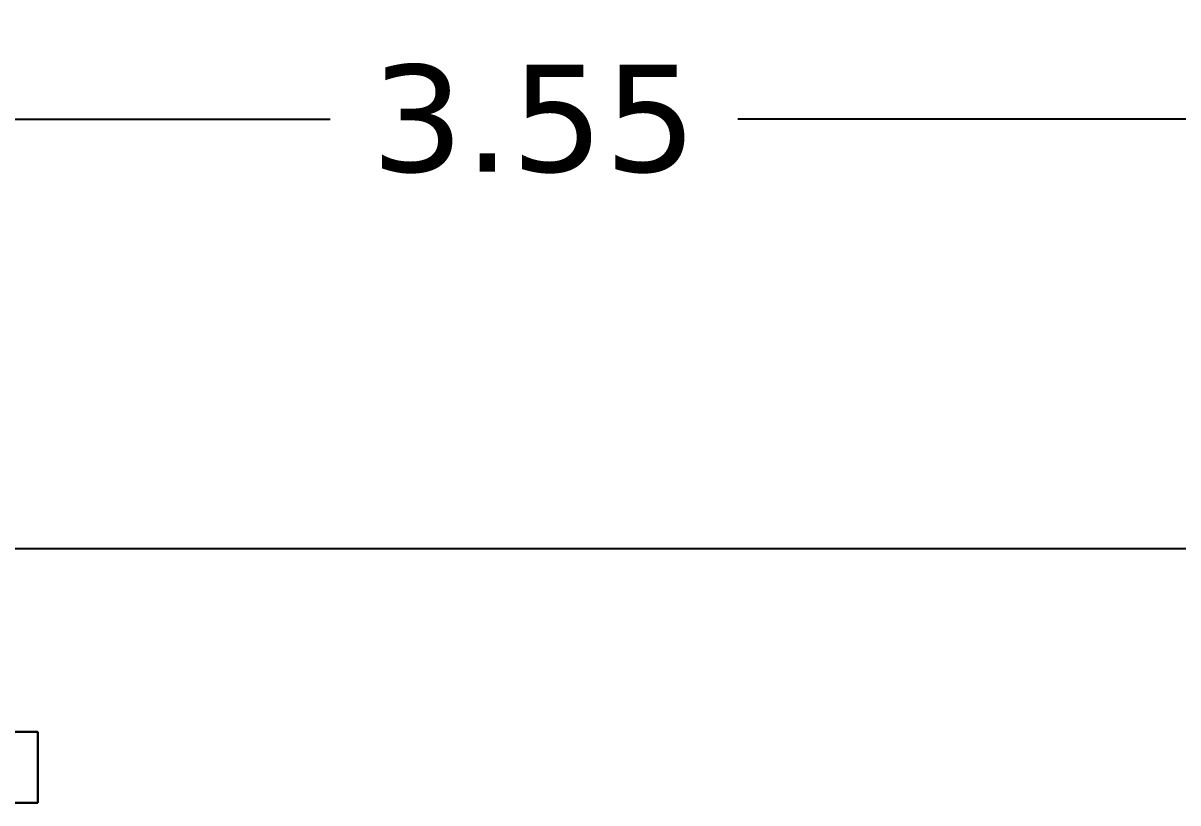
# Model space of a CAD drawing. Header units: inches. Extents: x -1482 to -895, y -39 to 122.
# Drawn here: x -1359.095 to -1356.934, y 72.041 to 73.501 of the extents above; entities that cross this region are included whole.
import ezdxf

# ---------------------------------------------------------------- set-up
doc = ezdxf.new("R2010")
doc.units = ezdxf.units.IN
doc.header["$MEASUREMENT"] = 0
doc.header["$PDMODE"] = 3
doc.layers.get('Defpoints').update_dxf_attribs({"lineweight": 15})
doc.layers.add('axe', color=150, linetype='Continuous')
doc.layers.add('hatch', color=250, linetype='Continuous', lineweight=30)
doc.styles.get("Standard").update_dxf_attribs({"font": 'verdana.TTF'})
doc.dimstyles.new('Standard 1', dxfattribs={"dimtxt": 0.2, "dimasz": 0.3, "dimexe": 0.18, "dimexo": 0.0625, "dimgap": 0.09, "dimtad": 0, "dimzin": 0, "dimdsep": 46, "dimtxsty": 'Standard', "dimblk": 'DOTSMALL', "dimcen": 0.1, "dimclrd": 256, "dimclre": 256, "dimclrt": 256, "dimadec": 0, "dimazin": 0, "dimtfac": 1, "dimtofl": 0, "dimtmove": 0, "dimatfit": 3, "dimldrblk": 'DOTSMALL', "dimfxl": 1, "dimtolj": 1, "dimtzin": 0, "dimlwd": -1, "dimlwe": -1, "dimarcsym": 0})

# ---------------------------------------------------------------- blocks, each defined once
blk = doc.blocks.new('_DotSmall')
at = {"color": 0, "linetype": 'ByBlock', "const_width": 0.5}
blk.add_lwpolyline([(-0.0625, 0, 1), (0.0625, 0, 1)], format="xyb", close=True, dxfattribs=at)
blk = doc.blocks.new('*D537')
at = {"layer": 'axe', "ltscale": 100, "transparency": 16777216}
for p, q in [((-1257.4153, 80.8481), (-1257.4153, 81.0281)), ((-1245.5153, 80.8481), (-1245.5153, 81.0281)), ((-1257.4153, 80.8481), (-1251.5073, 80.8481)), ((-1245.5153, 80.8481), (-1250.5832, 80.8481))]:
    blk.add_line(p, q, dxfattribs=at)
at = {"layer": 'Defpoints', "color": 0, "ltscale": 100, "transparency": 16777216}
for p in [(-1257.4153, 80.8481), (-1245.5153, 80.8481), (-1245.5153, 80.8481)]:
    blk.add_point(p, dxfattribs=at)
at = {"layer": 'axe', "ltscale": 100, "transparency": 16777216, "xscale": 0.3, "yscale": 0.3, "zscale": 0.3, "rotation": 180}
blk.add_blockref('_DotSmall', (-1257.4153, 80.8481), dxfattribs=at)
at = {"layer": 'axe', "ltscale": 100, "transparency": 16777216, "xscale": 0.3, "yscale": 0.3, "zscale": 0.3}
blk.add_blockref('_DotSmall', (-1245.5153, 80.8481), dxfattribs=at)
at = {"layer": 'axe', "ltscale": 100, "transparency": 16777216, "insert": (-1251.0452, 80.8481), "char_height": 0.2, "attachment_point": 5}
blk.add_mtext('\\A1;11.90', dxfattribs=at)
blk = doc.blocks.new('*D543')
at = {"layer": 'axe', "ltscale": 0.3, "transparency": 16777216}
for p, q in [((-1249.2403, 81.6525), (-1249.2403, 81.8325)), ((-1245.6903, 81.5454), (-1245.6903, 81.8325)), ((-1249.2403, 81.6525), (-1247.8467, 81.6525)), ((-1245.6903, 81.6525), (-1247.0839, 81.6525))]:
    blk.add_line(p, q, dxfattribs=at)
at = {"layer": 'Defpoints', "color": 0, "ltscale": 0.3, "transparency": 16777216}
for p in [(-1245.6903, 81.6525), (-1249.2403, 81.6379), (-1245.6903, 81.4829)]:
    blk.add_point(p, dxfattribs=at)
at = {"layer": 'axe', "ltscale": 0.3, "transparency": 16777216, "xscale": 0.3, "yscale": 0.3, "zscale": 0.3, "rotation": 180}
blk.add_blockref('_DotSmall', (-1249.2403, 81.6525), dxfattribs=at)
at = {"layer": 'axe', "ltscale": 0.3, "transparency": 16777216, "xscale": 0.3, "yscale": 0.3, "zscale": 0.3}
blk.add_blockref('_DotSmall', (-1245.6903, 81.6525), dxfattribs=at)
at = {"layer": 'axe', "ltscale": 0.3, "transparency": 16777216, "insert": (-1247.4653, 81.6525), "char_height": 0.2, "attachment_point": 5}
blk.add_mtext('\\A1;3.55', dxfattribs=at)
blk = doc.blocks.new('A$C5DCA6542')
at = {"layer": 'axe', "ltscale": 0.3}
dim = blk.add_linear_dim(base=(12.8466, 0.967), p1=(9.2966, 0.9523), p2=(12.8466, 0.7974), dimstyle='Standard 1', override={"dimtmove": 1, "dimfxlon": 1}, dxfattribs=at)
dim.commit()
dim.dimension.update_dxf_attribs({"geometry": '*D543', "text_midpoint": (11.0716, 0.967), "insert": (1258.537, -80.6855)})
at = {"layer": 'axe', "ltscale": 100}
dim = blk.add_linear_dim(base=(13.0216, 0.1626), p1=(1.1216, 0.1626), p2=(13.0216, 0.1626), dimstyle='Standard 1', override={"dimtmove": 1, "dimfxlon": 1}, dxfattribs=at)
dim.commit()
dim.dimension.update_dxf_attribs({"geometry": '*D537', "text_midpoint": (7.4917, 0.1626), "dimtype": 128, "insert": (1258.537, -80.6855)})

msp = doc.modelspace()

# ---------------------------------------------------------------- linework, layer by layer
at = {"layer": 'hatch', "color": 45, "ltscale": 6}
for p, q in [((-1363.4854, 72.1744), (-1359.068, 72.1744)), ((-1359.068, 72.0411), (-1359.068, 72.1744)), ((-1363.4854, 72.0411), (-1359.068, 72.0411))]:
    msp.add_line(p, q, dxfattribs=at)

# ---------------------------------------------------------------- block references
at = {"ltscale": 0.3}
msp.add_blockref('A$C5DCA6542', (-1369.2107, 72.3541), dxfattribs=at)

doc.saveas('drawing.dxf')
